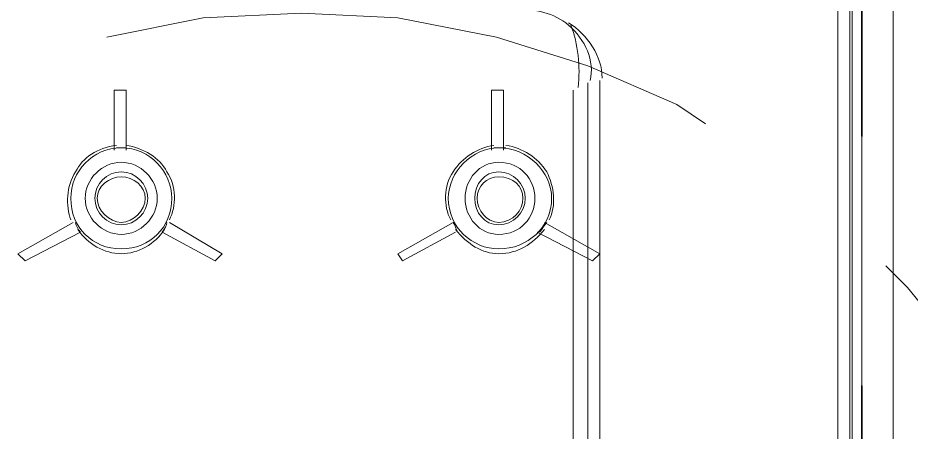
# Model space of a CAD drawing. Header units: metres. Extents: x 2999 to 3164, y 1641 to 1678.
# Drawn here: x 3007.412 to 3007.988, y 1656.303 to 1656.57 of the extents above; entities that cross this region are included whole.
import ezdxf

# ---------------------------------------------------------------- set-up
doc = ezdxf.new("R2010")
doc.units = ezdxf.units.M

msp = doc.modelspace()

# ---------------------------------------------------------------- linework, layer by layer
at = {"color": 7, "linetype": 'Continuous', "lineweight": 20, "true_color": 0x000007}
for points in [[(3007.95032, 1655.93871), (3007.94877, 1655.94026), (3007.94877, 1657.66293), (3007.95032, 1657.66603), (3007.95032, 1657.52946), (3007.94722, 1657.53256)], [(3007.94101, 1655.94026), (3007.94101, 1657.66293), (3007.94101, 1657.66293)], [(3007.97671, 1657.65206), (3007.97671, 1655.22637), (3007.97671, 1655.22637)], [(3007.97671, 1655.22482), (3007.97671, 1657.6443), (3007.9736, 1657.64741)], [(3007.95808, 1657.53567), (3007.95032, 1657.52946), (3007.95032, 1655.28845)], [(3007.48164, 1656.485), (3007.48164, 1656.5238), (3007.47388, 1656.5238), (3007.47388, 1656.485)], [(3007.72529, 1656.485), (3007.72529, 1656.5238), (3007.71753, 1656.5238), (3007.71753, 1656.485)], [(3007.44749, 1656.43844), (3007.4118, 1656.41826), (3007.41645, 1656.41361), (3007.45215, 1656.43223)], [(3007.50491, 1656.43223), (3007.53906, 1656.41361), (3007.54371, 1656.41826), (3007.50957, 1656.43844)], [(3007.6927, 1656.43844), (3007.65701, 1656.41826), (3007.66011, 1656.41361), (3007.69425, 1656.43223)], [(3007.74702, 1656.43223), (3007.78271, 1656.41361), (3007.78737, 1656.41826), (3007.75167, 1656.43844)]]:
    msp.add_lwpolyline(points, dxfattribs=at)
msp.add_lwpolyline([(3007.95808, 1655.28845), (3007.95498, 1655.29155), (3007.95808, 1657.53567), (3007.95498, 1657.53877)], close=True, dxfattribs=at)
at = {"color": 30, "linetype": 'Continuous', "lineweight": 20, "true_color": 0x00001e}
for points in [[(3007.85565, 1656.50207), (3007.83703, 1656.51449), (3007.77961, 1656.53932), (3007.72064, 1656.55794), (3007.65701, 1656.57036), (3007.59493, 1656.57346), (3007.5313, 1656.57036), (3007.46922, 1656.55794)], [(3008.11949, 1656.0489), (3008.11483, 1656.11253), (3008.10397, 1656.17461), (3008.08534, 1656.23358), (3008.05896, 1656.29411), (3008.02637, 1656.34687), (3007.98602, 1656.39654), (3007.97205, 1656.4105)]]:
    msp.add_lwpolyline(points, dxfattribs=at)
at = {"color": 5, "linetype": 'Continuous', "lineweight": 20, "true_color": 0x000005}
for points in [[(3007.77961, 1655.83163), (3007.77961, 1656.52845), (3007.77961, 1656.52845)], [(3007.78737, 1656.53), (3007.78737, 1655.82697), (3007.78737, 1655.82697)], [(3007.7703, 1656.5238), (3007.7703, 1655.84404), (3007.7703, 1655.84404)]]:
    msp.add_lwpolyline(points, dxfattribs=at)
for points in [[(3007.76719, 1656.5657), (3007.75788, 1656.57346), (3007.74547, 1656.57656), (3007.73305, 1656.57501)], [(3007.78892, 1656.53156), (3007.78892, 1656.54552), (3007.77961, 1656.55949), (3007.76719, 1656.56725)], [(3007.78116, 1656.53), (3007.78427, 1656.54242), (3007.77806, 1656.55639), (3007.76719, 1656.5657)], [(3007.7734, 1656.52535), (3007.77495, 1656.53932), (3007.7734, 1656.55328), (3007.76875, 1656.5657)]]:
    msp.add_open_spline(points, degree=3, dxfattribs=at)
at = {"color": 7, "linetype": 'Continuous', "lineweight": 20, "true_color": 0x000007}
for points, knots in [([(3007.47543, 1656.4881), (3007.46301, 1656.48655), (3007.4537, 1656.48034), (3007.44904, 1656.47103), (3007.44904, 1656.47103), (3007.44284, 1656.46172), (3007.44284, 1656.4493), (3007.44594, 1656.43999)], [0, 0, 0, 0, 0.125, 0.125, 0.125, 0.125001, 1, 1, 1, 1]), ([(3007.50957, 1656.43999), (3007.51423, 1656.4493), (3007.51423, 1656.46172), (3007.50802, 1656.47103), (3007.50802, 1656.47103), (3007.50336, 1656.48034), (3007.4925, 1656.48655), (3007.48164, 1656.4881)], [0, 0, 0, 0, 0.125, 0.125, 0.125, 0.125001, 1, 1, 1, 1]), ([(3007.71908, 1656.4881), (3007.70822, 1656.48655), (3007.69891, 1656.48034), (3007.6927, 1656.47103), (3007.6927, 1656.47103), (3007.68649, 1656.46172), (3007.68649, 1656.4493), (3007.69115, 1656.43999)], [0, 0, 0, 0, 0.125, 0.125, 0.125, 0.125001, 1, 1, 1, 1]), ([(3007.75478, 1656.43999), (3007.75943, 1656.4493), (3007.75788, 1656.46172), (3007.75323, 1656.47103), (3007.75323, 1656.47103), (3007.74702, 1656.48034), (3007.73771, 1656.48655), (3007.72684, 1656.4881)], [0, 0, 0, 0, 0.125, 0.125, 0.125, 0.125001, 1, 1, 1, 1]), ([(3007.51112, 1656.45396), (3007.51112, 1656.47103), (3007.49716, 1656.48655), (3007.47853, 1656.48655), (3007.47853, 1656.48655), (3007.45991, 1656.48655), (3007.44594, 1656.47103), (3007.44594, 1656.45396), (3007.44594, 1656.45396), (3007.44594, 1656.43534), (3007.45991, 1656.42137), (3007.47853, 1656.42137), (3007.47853, 1656.42137), (3007.49716, 1656.42137), (3007.51112, 1656.43534), (3007.51112, 1656.45396)], [0, 0, 0, 0, 0.0625, 0.0625, 0.0625, 0.062501, 0.125, 0.125, 0.125, 0.125001, 0.1875, 0.1875, 0.1875, 0.187501, 1, 1, 1, 1]), ([(3007.75633, 1656.45396), (3007.75633, 1656.47103), (3007.74081, 1656.48655), (3007.72219, 1656.48655), (3007.72219, 1656.48655), (3007.70512, 1656.48655), (3007.6896, 1656.47103), (3007.6896, 1656.45396), (3007.6896, 1656.45396), (3007.6896, 1656.43534), (3007.70512, 1656.42137), (3007.72219, 1656.42137), (3007.72219, 1656.42137), (3007.74081, 1656.42137), (3007.75633, 1656.43534), (3007.75633, 1656.45396)], [0, 0, 0, 0, 0.0625, 0.0625, 0.0625, 0.062501, 0.125, 0.125, 0.125, 0.125001, 0.1875, 0.1875, 0.1875, 0.187501, 1, 1, 1, 1]), ([(3007.50181, 1656.45396), (3007.50181, 1656.46637), (3007.49095, 1656.47724), (3007.47853, 1656.47724), (3007.47853, 1656.47724), (3007.46612, 1656.47724), (3007.45525, 1656.46637), (3007.45525, 1656.45396), (3007.45525, 1656.45396), (3007.45525, 1656.44154), (3007.46612, 1656.43068), (3007.47853, 1656.43068), (3007.47853, 1656.43068), (3007.49095, 1656.43068), (3007.50181, 1656.44154), (3007.50181, 1656.45396)], [0, 0, 0, 0, 0.0625, 0.0625, 0.0625, 0.062501, 0.125, 0.125, 0.125, 0.125001, 0.1875, 0.1875, 0.1875, 0.187501, 1, 1, 1, 1]), ([(3007.74547, 1656.45396), (3007.74547, 1656.46637), (3007.73615, 1656.47724), (3007.72219, 1656.47724), (3007.72219, 1656.47724), (3007.70977, 1656.47724), (3007.70046, 1656.46637), (3007.70046, 1656.45396), (3007.70046, 1656.45396), (3007.70046, 1656.44154), (3007.70977, 1656.43068), (3007.72219, 1656.43068), (3007.72219, 1656.43068), (3007.73615, 1656.43068), (3007.74547, 1656.44154), (3007.74547, 1656.45396)], [0, 0, 0, 0, 0.0625, 0.0625, 0.0625, 0.062501, 0.125, 0.125, 0.125, 0.125001, 0.1875, 0.1875, 0.1875, 0.187501, 1, 1, 1, 1]), ([(3007.4956, 1656.45396), (3007.4956, 1656.46327), (3007.48784, 1656.47103), (3007.47853, 1656.47103), (3007.47853, 1656.47103), (3007.46922, 1656.47103), (3007.46146, 1656.46327), (3007.46146, 1656.45396), (3007.46146, 1656.45396), (3007.46146, 1656.44465), (3007.46922, 1656.43689), (3007.47853, 1656.43689), (3007.47853, 1656.43689), (3007.48784, 1656.43689), (3007.4956, 1656.44465), (3007.4956, 1656.45396)], [0, 0, 0, 0, 0.0625, 0.0625, 0.0625, 0.062501, 0.125, 0.125, 0.125, 0.125001, 0.1875, 0.1875, 0.1875, 0.187501, 1, 1, 1, 1]), ([(3007.73926, 1656.45396), (3007.73926, 1656.46327), (3007.7315, 1656.47103), (3007.72219, 1656.47103), (3007.72219, 1656.47103), (3007.71288, 1656.47103), (3007.70667, 1656.46327), (3007.70667, 1656.45396), (3007.70667, 1656.45396), (3007.70667, 1656.44465), (3007.71288, 1656.43689), (3007.72219, 1656.43689), (3007.72219, 1656.43689), (3007.7315, 1656.43689), (3007.73926, 1656.44465), (3007.73926, 1656.45396)], [0, 0, 0, 0, 0.0625, 0.0625, 0.0625, 0.062501, 0.125, 0.125, 0.125, 0.125001, 0.1875, 0.1875, 0.1875, 0.187501, 1, 1, 1, 1]), ([(3007.49405, 1656.45396), (3007.49405, 1656.46172), (3007.48629, 1656.46793), (3007.47853, 1656.46793), (3007.47853, 1656.46793), (3007.47077, 1656.46793), (3007.46301, 1656.46172), (3007.46301, 1656.45396), (3007.46301, 1656.45396), (3007.46301, 1656.4462), (3007.47077, 1656.43844), (3007.47853, 1656.43844), (3007.47853, 1656.43844), (3007.48629, 1656.43844), (3007.49405, 1656.4462), (3007.49405, 1656.45396)], [0, 0, 0, 0, 0.0625, 0.0625, 0.0625, 0.062501, 0.125, 0.125, 0.125, 0.125001, 0.1875, 0.1875, 0.1875, 0.187501, 1, 1, 1, 1]), ([(3007.73771, 1656.45396), (3007.73771, 1656.46172), (3007.7315, 1656.46793), (3007.72219, 1656.46793), (3007.72219, 1656.46793), (3007.71443, 1656.46793), (3007.70822, 1656.46172), (3007.70822, 1656.45396), (3007.70822, 1656.45396), (3007.70822, 1656.4462), (3007.71443, 1656.43844), (3007.72219, 1656.43844), (3007.72219, 1656.43844), (3007.7315, 1656.43844), (3007.73771, 1656.4462), (3007.73771, 1656.45396)], [0, 0, 0, 0, 0.0625, 0.0625, 0.0625, 0.062501, 0.125, 0.125, 0.125, 0.125001, 0.1875, 0.1875, 0.1875, 0.187501, 1, 1, 1, 1]), ([(3007.4506, 1656.43378), (3007.4568, 1656.42447), (3007.46767, 1656.41826), (3007.47853, 1656.41826), (3007.47853, 1656.41826), (3007.4894, 1656.41826), (3007.50026, 1656.42447), (3007.50647, 1656.43378)], [0, 0, 0, 0, 0.125, 0.125, 0.125, 0.125001, 1, 1, 1, 1]), ([(3007.69425, 1656.43378), (3007.70201, 1656.42447), (3007.71132, 1656.41826), (3007.72219, 1656.41826), (3007.72219, 1656.41826), (3007.7346, 1656.41826), (3007.74391, 1656.42447), (3007.75167, 1656.43378)], [0, 0, 0, 0, 0.125, 0.125, 0.125, 0.125001, 1, 1, 1, 1])]:
    msp.add_open_spline(points, degree=3, knots=knots, dxfattribs=at)
for points in [[(3007.48164, 1656.48655), (3007.48008, 1656.48655), (3007.47698, 1656.48655), (3007.47543, 1656.48655)], [(3007.72684, 1656.48655), (3007.72374, 1656.48655), (3007.72219, 1656.48655), (3007.71908, 1656.48655)], [(3007.44904, 1656.43844), (3007.44904, 1656.43689), (3007.4506, 1656.43378), (3007.45215, 1656.43223)], [(3007.50491, 1656.43223), (3007.50647, 1656.43378), (3007.50802, 1656.43689), (3007.50802, 1656.43844)], [(3007.6927, 1656.43844), (3007.69425, 1656.43689), (3007.69425, 1656.43378), (3007.6958, 1656.43223)], [(3007.74857, 1656.43223), (3007.75012, 1656.43378), (3007.75167, 1656.43689), (3007.75323, 1656.43844)]]:
    msp.add_open_spline(points, degree=3, dxfattribs=at)

doc.saveas('drawing.dxf')
